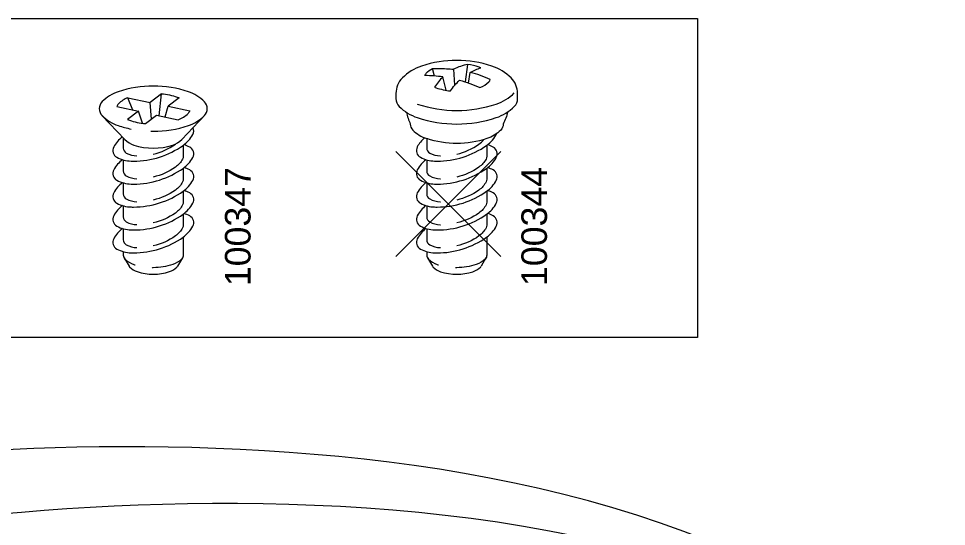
# Model space of a CAD drawing. Header units: metres. Extents: x -0.7 to 7.4, y 0 to 11.2.
# Drawn here: x 0.3515 to 0.4202, y 0.8753 to 0.913 of the extents above; entities that cross this region are included whole.
import ezdxf

# ---------------------------------------------------------------- set-up
doc = ezdxf.new("R2010")
doc.units = ezdxf.units.M
doc.header["$MEASUREMENT"] = 0
for name, color, linetype, lineweight in [('PDF5_Geometry_Num_Penna__1', 255, 'Continuous', 18), ('PDF5_Geometry_Num_Penna__7', 7, 'Continuous', 18), ('PDF5_Text_Num_Penna__7', 7, 'Continuous', 18)]:
    doc.layers.add(name, color=color, linetype=linetype, lineweight=lineweight)
doc.styles.add('GENERATED_STYLE_1', font='Arial.ttf')

msp = doc.modelspace()

# ---------------------------------------------------------------- linework, layer by layer
at = {"layer": 'PDF5_Geometry_Num_Penna__1', "color": 255, "linetype": 'Continuous', "lineweight": 18, "flags": 128}
for points in [[(0.3794734354407048, 0.9031201926520231), (0.3872345465518159, 0.8953590815409119)], [(0.3794734354407048, 0.895358587652023), (0.3872345465518159, 0.9031200515409119)]]:
    msp.add_lwpolyline(points, dxfattribs=at)
at = {"layer": 'PDF5_Geometry_Num_Penna__7', "color": 7, "linetype": 'Continuous', "lineweight": 18, "flags": 128}
msp.add_lwpolyline([(0.4017998237740381, 0.8893572732075786), (0.3437985709962604, 0.8893572732075786), (0.3437985709962604, 0.9129824482075786), (0.4017998237740381, 0.9129824482075786)], close=True, dxfattribs=at)
msp.add_lwpolyline([(0.3868965854407048, 0.9056416718186898, 0.1163222925795513), (0.3882346715518159, 0.9064684770964675, 0.1982345591757475), (0.3884765007184826, 0.9070521126520231), (0.3884765007184826, 0.9074405209853563, 0.199187380970069), (0.388005895162927, 0.9085772415409118, 0.1165369055106979), (0.3865775684962603, 0.9094600326520229, 0.1621343938072329), (0.3813748018295937, 0.9094600326520229, 0.1162371976870939), (0.3799464046073722, 0.9085773826520221, 0.1991873809720663), (0.3794758696073715, 0.9074405209853563), (0.3794758696073715, 0.9070521126520231, 0.1991167953539028), (0.3797178751629267, 0.9064685829298005, 0.1162676412620303), (0.381055784885149, 0.9056415659853556, 0.1623178416403841)], format="xyb", close=True, dxfattribs=at)
for points in [[(0.3846249082184826, 0.9082812962631343), (0.384789302662927, 0.9095795184853566, 0.0775861236589131), (0.3837404237740381, 0.9092202848742452), (0.3838187404407048, 0.9080356570964675)], [(0.3848557307184826, 0.908204814040912), (0.3849714418295936, 0.908990450152023, -0.05023082776147906), (0.3857569368295937, 0.9093358548742453, 0.01648306323274157), (0.385623234051817, 0.9093866195964712, 0.06628202407666003), (0.3847893026629268, 0.909579447929799)], [(0.3829498840518158, 0.9086594034853565, 0.03315369259426707), (0.3816089757184825, 0.9087525368186895, -0.1228519843426273), (0.3817199948851492, 0.9089363693186897, -0.1352512240048404), (0.382174055162927, 0.9092686507075786)], [(0.3823338987740381, 0.9087239970964675), (0.3821740904407048, 0.9092686859853564, -0.01415994316608341), (0.3826772573851492, 0.9092828676520232, -0.02961198065979738), (0.3837405296073715, 0.9092204259853565)], [(0.3831834582184825, 0.9076665104298008), (0.3829498840518158, 0.9086594034853565, 0.06786045566012289), (0.3823290657184826, 0.9078959570964674, 0.01927945086411165), (0.3824479518295936, 0.9078520362631342, 0.05437266574728481), (0.3835095307184817, 0.9076218487631347, -0.06096093905216632), (0.3841784679407049, 0.9084113301520236, -0.03991633731587299), (0.3856901207184825, 0.9078754607075785, 0.1066143975379576), (0.3863515790518159, 0.9083016162631342, 0.1051927831921661), (0.3864563187740381, 0.908465799040912, 0.04351339483691029), (0.3849714771073716, 0.9089903795964681)], [(0.3613188207184825, 0.904632939040912, 0.005483562704586534), (0.3615117901629269, 0.9046304695964673, 0.08076828803903548), (0.3641064707184826, 0.9050516862631339, 0.1164822571883559), (0.3652968487740377, 0.9057875807075789, 0.4142276987824779), (0.3652970635552656, 0.9068227586340988, 0.1164516181525297), (0.364106611829594, 0.9075602537631352, 0.1623254916663407), (0.358919357957432, 0.907560669259646, 0.1164022026819796), (0.3577266609962614, 0.9068250648742442, 0.4152097196582155), (0.3577268048289999, 0.9057911099275257, 0.1163332153011999), (0.358916192385149, 0.9050516862631334, 0.02982398732724564), (0.3598768415518159, 0.9047948640409121)], [(0.361937557662927, 0.9057815482075786), (0.3621210021073715, 0.9074149093186897, -0.0536263821342417), (0.3632804415518159, 0.9071606270964675, -0.01956159086950902), (0.3634289257184825, 0.9071049587631341), (0.3626089996073715, 0.9064793426520231), (0.3642077884962603, 0.9061350315409119, -0.1083067816681009), (0.3640914423851492, 0.9059522573742452)], [(0.3810557848851492, 0.9066462418186898, 0.1622902178840637), (0.3868965854407048, 0.9066462418186896, 0.1165947007076907), (0.388234671551814, 0.9074735057075806)], [(0.3599914237740381, 0.9062006482075786), (0.3596300382184826, 0.9071192815409121, 0.1020997962651228), (0.3589317146073714, 0.9066595062631342, 0.122606667855429), (0.3588080307184825, 0.9064547187631342), (0.3604103473851492, 0.9061100195964674), (0.3596103884962604, 0.9055005959853564, 0.01666411885083501), (0.359742680162927, 0.9054511718186898, 0.05403734083868211), (0.360925050162927, 0.9051953020964676), (0.3617480807184826, 0.9058225409853564), (0.3633549834962603, 0.905477171540912, 0.1066495789656104), (0.3640914776629267, 0.9059527159853568)], [(0.3802454896073715, 0.9060368182075788, 0.04422462511002005), (0.3805333562740383, 0.9051675737631344, 0.1989393500950666), (0.3807183529407041, 0.9047208512631336, 0.1164138472048893), (0.3817422551629264, 0.904088779318688)], [(0.3877448396073708, 0.9060628179298009, -0.05823427202777066), (0.3874183790518093, 0.9051675737631341, -0.1988279672635934), (0.3872330296073709, 0.9047207807075792, -0.1163863861583486), (0.3862045371935776, 0.9040886029298029, -0.1624014200880363), (0.3817558018295937, 0.904083805152023), (0.3817558018295937, 0.9033892562631342, 0.2759123839984586), (0.3819783693295936, 0.903017181540912, 0.1164852452943589), (0.3827555387740382, 0.902810100985359)], [(0.3577138904407048, 0.9057999632075787), (0.3594040487740381, 0.9040254909853563, 0.1157978269117554), (0.3600713279407045, 0.9036102009853555, 0.1627396933708745), (0.3629501268675249, 0.9036102715409081, 0.1171081573405583), (0.3636159332184826, 0.9040219632075787), (0.3653092665518159, 0.9057999632075787)], [(0.359220075162927, 0.9042183193186898, 0.1053360047400756), (0.3585871918295937, 0.9034697248742453, 0.4132407528172558), (0.358819390162927, 0.902699222929801, 0.116517856062642), (0.3598667168295937, 0.9024199993186898, 0.005779810401032771), (0.3600498084962603, 0.9024182354298009, 0.1548576826429496), (0.3637179918295936, 0.903582014040912, 0.1167930784538882), (0.3644359298851492, 0.9043938615409121, 0.234470791239572), (0.3644519532154715, 0.9048978338006954)], [(0.3592917243295937, 0.9041430365409119), (0.3592917243295937, 0.903389150429801, 0.2765257060883621), (0.3595143271073724, 0.9030174284853582, 0.116216494512109), (0.3602911084962602, 0.9028101009853546)], [(0.3815932065518159, 0.9041430365409119, 0.0927048886501602), (0.3810516221073715, 0.9034690193186898, 0.4141179403814913), (0.3812838557184826, 0.9026988701520231, 0.1163390370687722), (0.3823311471073715, 0.9024198229298009, 0.005770899477322781), (0.3825138859962603, 0.9024173534853562, 0.1548263335169985), (0.3861827748851492, 0.9035816612631342, 0.1246015935182274), (0.386939130440705, 0.9044667807075786)], [(0.383976185162927, 0.9029345257075786, 0.09565000054252518), (0.3856130740518159, 0.9036718312631341, 0.07088497250093413), (0.3859755884962615, 0.9040143079297999)], [(0.3592307643295937, 0.9025260795964677, 0.1076182687582253), (0.3585871918295937, 0.9017691948742453, 0.4137112460242923), (0.358819390162927, 0.9009995748742453, 0.1167536819744447), (0.3598667168295936, 0.9007201748742453, 0.007224119445055198), (0.3600498084962603, 0.9007177054298008, 0.1549146161415465), (0.3637179918295936, 0.9018822248742453, 0.1169548068040248), (0.3644359298851492, 0.9026940370964676, 0.4146034399672646), (0.364204894384314, 0.9034601564451056, 0.04759796929380257), (0.3637923926629274, 0.9036370826520241)], [(0.363731432662927, 0.9035915037631341), (0.363731432662927, 0.902774117652023, -0.1242138269755444), (0.3636814793295937, 0.9025745159853563, -0.1169617516484063), (0.363148502662927, 0.9019724654298008, -0.09584108921167254), (0.3615117548851493, 0.901235054040912)], [(0.3816955121073715, 0.9025259384853564, 0.1070459366470689), (0.3810516221073715, 0.9017690537631342, 0.4138544066335441), (0.3812838557184826, 0.9009988693186899, 0.1163489055753225), (0.3823311471073715, 0.9007201748742453, 0.00865951057884039), (0.3825138859962603, 0.9007169998742454, 0.1549444614228148), (0.3861827748851492, 0.9018822248742453, 0.1171029144307162), (0.3869006776629273, 0.9026936137631341, 0.4136689622474018), (0.3866702523838125, 0.9034585248173329, 0.04801297644427714), (0.3862571757184825, 0.9036358479298009)], [(0.3861958629407047, 0.9035909745964675), (0.3861958629407047, 0.9027735884853564, -0.1226535059719598), (0.3861462623851492, 0.9025745159853563, -0.1163916189532507), (0.3856129329407048, 0.9019719362631342, -0.09563452158158109), (0.383976185162927, 0.9012338545964675)], [(0.3592917243295937, 0.9025081937631342), (0.3592917243295937, 0.901689396540912, 0.2757069629504629), (0.359514327107371, 0.9013171101520222, 0.1162300271798524), (0.3602911084962603, 0.9011104882075799, 0.018276571674239), (0.3603052548851493, 0.9011099943186845)], [(0.3817558018295937, 0.9025083701520231), (0.3817558018295937, 0.9016888673742453, 0.2749724541048804), (0.3819784046073706, 0.9013165809853548, 0.1152402270839931), (0.3827555387740381, 0.9011101354298012)], [(0.3592307643295937, 0.9008266432075788, 0.1064110256133117), (0.3585871918295936, 0.9000698995964675, 0.4126577141132599), (0.358819390162927, 0.899299256540912, 0.1165275448593527), (0.3598667168295936, 0.899019856540912, 0.005779574407546872), (0.3600498084962603, 0.8990177398742453, 0.1549189168081741), (0.3637179918295936, 0.900182047652023, 0.1169263794650029), (0.3644359298851492, 0.900994071540912, 0.4133595840254849), (0.3642049523106803, 0.9017625016391998, 0.04655127457330539), (0.3637923926629271, 0.9019367290409122)], [(0.363731432662927, 0.9018916793186897), (0.363731432662927, 0.9010735876520232, -0.1251521883365068), (0.3636814793295937, 0.9008752207075786, -0.1164489959234093), (0.363148502662927, 0.9002721470964675, -0.09543028490407553), (0.3615117548851493, 0.8995345593186896)], [(0.3816955121073715, 0.9008261140409122, 0.106212164428009), (0.3810516221073715, 0.9000692293186897, 0.4132847353788491), (0.3812838557184826, 0.8992989037631341, 0.1156216445440002), (0.3823311471073714, 0.8990195037631341, 0.005770899478385523), (0.3825138859962603, 0.8990170343186898, 0.1548875546802384), (0.3861827748851492, 0.9001816948742453, 0.1165889995958054), (0.3869006776629271, 0.9009934365409118, 0.4135681544986128), (0.3866686276000429, 0.9017612569947248, 0.04741786556830849), (0.3862571757184828, 0.9019362351520239)], [(0.3861958629407047, 0.901891150152023), (0.3861958629407047, 0.9010737640409119, -0.1224486420073863), (0.3861462623851492, 0.9008743387631342, -0.1166480832931094), (0.3856129329407048, 0.9002721470964675, -0.09576885482109755), (0.383976185162927, 0.899534030152023)], [(0.3592917243295937, 0.9008088984853563), (0.3592917243295937, 0.8999893957075786, 0.2763328251693525), (0.3595143271073741, 0.8996171093186948, 0.1149444230971916), (0.3602911084962602, 0.899410134596466, 0.01827657060933674), (0.3603052548851491, 0.8994098170964829)], [(0.3817558018295937, 0.9008083693186897), (0.3817558018295937, 0.899988866540912, 0.2749724540987766), (0.3819784046073712, 0.8996167918186893, 0.1158628931544405), (0.382755538774038, 0.8994099934853539, -0.01784216556394089), (0.3827700379407046, 0.8994094995964645)], [(0.3592307643295937, 0.8991264659853563, 0.1067559087133585), (0.3585871918295937, 0.8983692284853565, 0.4137102456306445), (0.358819390162927, 0.8975994320964675, 0.1162820310432053), (0.3598667168295936, 0.8973200320964673, 0.007224468027143084), (0.3600498084962603, 0.8973179154298008, 0.154918916808255), (0.3637179918295936, 0.8984822584853563, 0.1169548067994939), (0.3644359298851492, 0.8992938943186898, 0.4141708232228231), (0.3642045989454683, 0.9000613435082718, 0.04652149769499449), (0.3637923926629268, 0.9002369398742448)], [(0.363731432662927, 0.9001917137631342), (0.363731432662927, 0.8993743276520231, -0.1240084434833495), (0.3636814793295937, 0.8991745495964675, -0.1162693736832749), (0.363148502662927, 0.8985720051520231, -0.09584887764736483), (0.3615117548851493, 0.897835087652023)], [(0.3816955121073715, 0.8991262895964675, 0.1063847152994576), (0.3810516221073715, 0.898369581263134, 0.4135259969494712), (0.3812838557184826, 0.8975990793186897, 0.1165649837223906), (0.3823311471073714, 0.8973196793186897, 0.00721851537150789), (0.3825138859962603, 0.8973172098742453, 0.1549530701258385), (0.3861827748851492, 0.8984817293186897, 0.116750749261622), (0.3869006776629242, 0.899293470985358, 0.4138309027418174), (0.3866692110494368, 0.9000599831573823, 0.04630978217737365), (0.386257175718483, 0.9002367634853577)], [(0.3861958629407047, 0.9001913609853565), (0.3861958629407047, 0.8993736220964677, -0.121002530782441), (0.3861462623851492, 0.8991736676520229, -0.1155575750809486), (0.3856129329407048, 0.8985716523742453, -0.09565000054104224), (0.383976185162927, 0.8978342057075788)], [(0.3592917243295937, 0.8991084037631342), (0.3592917243295937, 0.898289606540912, 0.2766459669079463), (0.3595143271073747, 0.8979173201520292, 0.1162164945115036), (0.3602911084962604, 0.8977103454298024)], [(0.3817558018295937, 0.8991078745964676), (0.3817558018295937, 0.8982883012631341, 0.2750427244315138), (0.3819783693295937, 0.8979168968186898, 0.1155181538175379), (0.3827555740518159, 0.8977094987631343), (0.3827700379407047, 0.8977094987631343)], [(0.3592307643295937, 0.8974265004298008, 0.1069283632336379), (0.3585871918295937, 0.8966692629298008, 0.4136760634360427), (0.358819390162927, 0.8958991137631342, 0.1162916808183107), (0.3598667168295936, 0.8956202429298008, 0.00577897378858403), (0.3600498084962603, 0.8956174207075787, 0.1547878585145249), (0.3637179918295936, 0.8967817284853565, 0.1167363824347671), (0.3644358946073702, 0.8975941757075793, 0.4141935952693359), (0.3642068628605318, 0.8983577316036621, 0.04764469550153726), (0.3637923926629273, 0.8985364098742462)], [(0.363731432662927, 0.8984915365409117), (0.363731432662927, 0.8976737976520229, -0.1240084434090628), (0.3636814793295937, 0.8974740195964674, -0.1154730364546483), (0.363148502662927, 0.8968721807075788, -0.09557237151890804), (0.3615117548851492, 0.8961347693186897)], [(0.3816955121073715, 0.8974257948742453, 0.1070459366484703), (0.3810516221073715, 0.8966692629298008, 0.4138092043960875), (0.3812838557184826, 0.8958989373742454, 0.1161031628046733), (0.3823311471073714, 0.895619890152023, 0.007215317779592199), (0.3825138859962603, 0.8956170679298009, 0.1548832549118146), (0.3861827748851492, 0.8967820812631343, 0.1166458209693979), (0.3869007129407048, 0.8975932232075786, 0.4136459732632939), (0.386667725918473, 0.8983624669366438, 0.04687147885690037), (0.3862571757184824, 0.898536586263134)], [(0.3861958629407047, 0.8984911837631341), (0.3861958629407047, 0.8976737976520229, -0.1216227323016492), (0.3861462623851492, 0.8974740195964674, -0.1164682944229564), (0.3856129329407048, 0.8968721807075786, -0.09576885482143703), (0.383976185162927, 0.8961340637631341)], [(0.3592917243295937, 0.8974084029298008), (0.3592917243295937, 0.8965891470964674, 0.2768392543566299), (0.3595142918295937, 0.8962174251520231, 0.1158849742408758), (0.3602911437740381, 0.8960098859853565), (0.3603052548851493, 0.8960098859853565)], [(0.3817558018295937, 0.8974080501520231), (0.3817558018295937, 0.8965889001520231, 0.2754779977683461), (0.3819784046073671, 0.8962170018186818, 0.1165123691248943), (0.3827555387740381, 0.8960107326520225)], [(0.363731432662927, 0.8967917473742453), (0.363731432662927, 0.8954526029298009, -0.1990739630434319), (0.3636118762740381, 0.8951646304298008, -0.1162191817610864), (0.3629521465518158, 0.8947568898742453, -0.08031664266863786), (0.3615118607184825, 0.894522927652023, -0.002861884179468316), (0.3614183746073715, 0.8945239859853564)], [(0.3861958629407047, 0.8967913945964675), (0.3861958629407047, 0.8954522501520231, -0.1994859649129839), (0.3860766593295937, 0.8951644540409119, -0.1169757491070348), (0.3854165768295937, 0.8947565370964676, -0.08049227234534925), (0.3839762909962603, 0.8945222573742454, -0.005701841021475812), (0.3838828048851492, 0.8945236684853565)], [(0.3592917243295937, 0.895708613763134), (0.3592917243295937, 0.8954524970964676, 0.198376516167287), (0.3594109632184805, 0.8951647715409098, 0.115770425849009), (0.3600713279407043, 0.8947568193186882, 0.006535333647941828), (0.3601694354407047, 0.8947251398742452)], [(0.3817558018295937, 0.895708613763134), (0.3817558018295937, 0.8954521443186897, 0.1993125856973926), (0.3818757462740416, 0.8951644187631375, 0.1171549949934125), (0.3825357582184832, 0.8947566429298028, 0.006574281482852998), (0.3826335129407049, 0.8947251398742455)], [(0.3593489096073714, 0.8952443582075786), (0.3597136818295937, 0.894632288763134, 0.05950663835649968), (0.3597652579407127, 0.894566742652031, 0.1168404774969212), (0.3603143565518151, 0.8942276879297985, 0.1627301043522711), (0.3627113813653027, 0.8942277509332237, 0.1166252264155729), (0.3632585340518152, 0.8945667426520237)], [(0.381813692662927, 0.8952440407075787), (0.3821781121073714, 0.8946323240409119, 0.06092611741495033), (0.3822296882184808, 0.8945665662631324, 0.1166000002905485), (0.3827784340518164, 0.8942270176520246, 0.1620629772569832), (0.3851734852284454, 0.8942269871677734, 0.1161968928775309), (0.385722964329595, 0.8945658959853553)]]:
    msp.add_lwpolyline(points, format="xyb", dxfattribs=at)
for points in [[(0.3621205082184826, 0.9074148740409119), (0.3612713721073714, 0.9067664684853565)], [(0.3596300382184826, 0.9071192815409119), (0.3612704548851492, 0.9067665037631341)], [(0.3613753357184826, 0.9055388370964674), (0.3612709134962603, 0.9067665037631341)], [(0.3607155707184825, 0.9052211959853566), (0.3604104179407048, 0.9061101959853565)], [(0.3623785298851492, 0.905687674040912), (0.3626085409962603, 0.9064793073742453)], [(0.3794734354407048, 0.9031201926520231), (0.3872345465518159, 0.8953590815409119)], [(0.3794734354407048, 0.895358587652023), (0.3872345465518159, 0.9031200515409119)], [(0.3636742473851492, 0.8952443582075786), (0.3633101807184825, 0.894632288763134)], [(0.386138677662927, 0.8952440407075787), (0.3857742582184825, 0.8946323240409119)]]:
    msp.add_lwpolyline(points, dxfattribs=at)
at = {"layer": 'PDF5_Geometry_Num_Penna__7', "color": 7, "linetype": 'Continuous', "lineweight": 18}
msp.add_arc((0.3604171896835118, 0.9075476648112953), 0.004741387224742322, 283.3473181820494, 305.1810443332419, dxfattribs=at)
for points in [[(0.3602911437740381, 0.9028101362631342), (0.3602964354407048, 0.9028101362631342), (0.3603003034130835, 0.9028097834853565), (0.360305254885149, 0.9028097834853565)], [(0.3827555740518159, 0.9028101362631342), (0.3827605630829942, 0.9028101362631342), (0.3827647462740381, 0.9028094307075791), (0.3827700379407046, 0.9028094307075791)], [(0.3827555740518159, 0.9011099943186897), (0.3827605255238815, 0.9011099943186897), (0.3827647462740381, 0.9011096415409123), (0.3827700379407046, 0.9011096415409123)], [(0.3602911437740381, 0.8977103807075786), (0.3602964354407048, 0.8977103807075786), (0.3603003034130835, 0.8977100279298009), (0.360305254885149, 0.8977100279298009)], [(0.3827555740518159, 0.8960105562631341), (0.3827605630829941, 0.8960105562631341), (0.3827647462740381, 0.8960098507075785), (0.3827700379407046, 0.8960098507075785)], [(0.3632580754407048, 0.8945667073742453), (0.363278536551816, 0.8945868157075785), (0.3632947643295938, 0.8946086879298006), (0.3633095809962604, 0.8946323240409121)], [(0.3857228584962604, 0.8945660370964674), (0.3857429668295936, 0.894585792652023), (0.3857591946073715, 0.8946083704298009), (0.3857743640518158, 0.8946320065409121)], [(0.4202220204407048, 0.862659756540912), (0.3946107065518158, 0.8899224232075786), (0.3312825093295935, 0.8791570565409117), (0.3312825093295937, 0.8791570565409117)], [(0.327194167662927, 0.8728469204298009), (0.327194167662927, 0.8728469204298009), (0.3895335287740382, 0.8873256259853562), (0.4202220204407047, 0.8626597565409121)]]:
    msp.add_open_spline(points, degree=3, dxfattribs=at)

# ---------------------------------------------------------------- texts
at = {"layer": 'PDF5_Text_Num_Penna__7', "color": 7, "linetype": 'Continuous', "lineweight": 18, "char_height": 0.00189391599093967, "attachment_point": 7, "rotation": 90, "style": 'GENERATED_STYLE_1'}
for s, insert in [('\\A1;100347', (0.3687388344820957, 0.8931514687631342)), ('\\A1;100344', (0.3906788953369949, 0.8931636748742453))]:
    msp.add_mtext(s, dxfattribs=dict(at, insert=insert))

doc.saveas('drawing.dxf')
